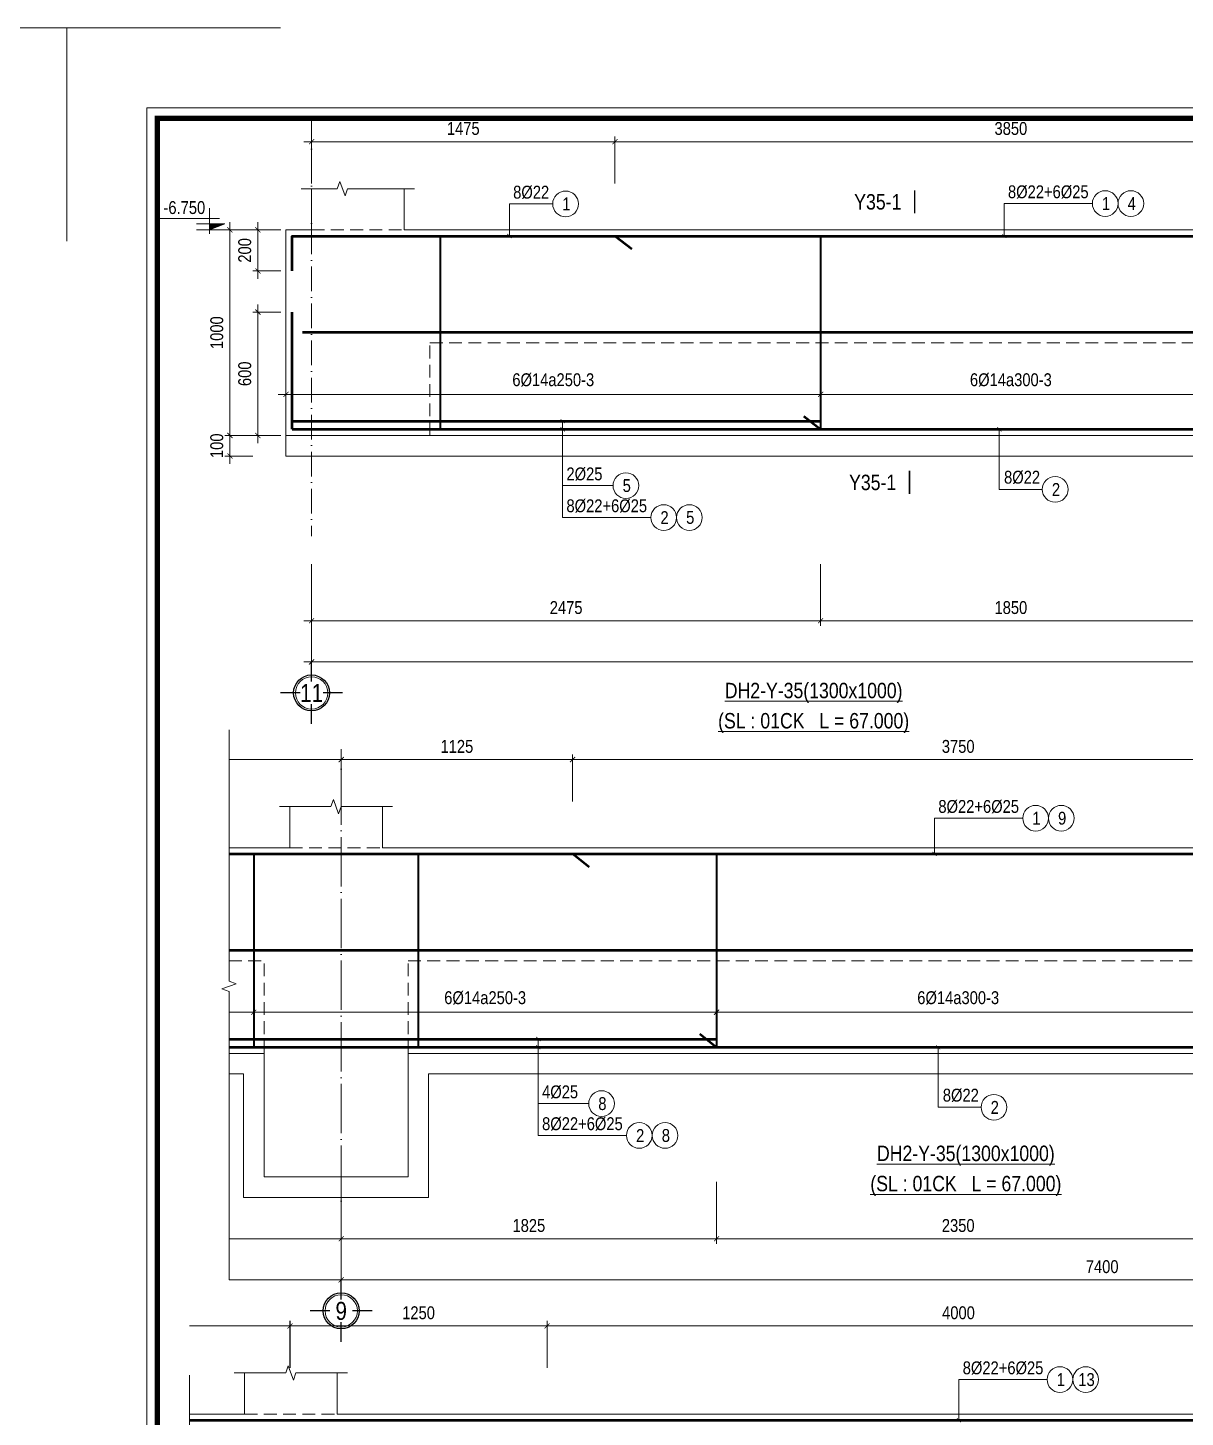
# Model space of a CAD drawing. Header units: millimetres. Extents: x 3014920 to 3563667, y -1638653 to -1356471.
# Drawn here: x 3498069 to 3503697, y -1612431 to -1605675 of the extents above; entities that cross this region are included whole.
import ezdxf
from ezdxf.enums import TextEntityAlignment as Align
from ezdxf.xclip import XClip

# ---------------------------------------------------------------- set-up
doc = ezdxf.new("R2010")
doc.units = ezdxf.units.MM
doc.header["$MEASUREMENT"] = 0
doc.header["$XCLIPFRAME"] = 0
doc.header["$PDMODE"] = 2
for name, pattern in [('6 TANG DIEN HINH 14-15$0$ACAD_ISO10W100', [18, 12, -3, 0, -3]), ('ACAD_ISO04W100', [30, 24, -3, 0, -3]), ('HIDDEN', [0.375, 0.25, -0.125])]:
    doc.linetypes.add(name, pattern=pattern)
doc.layers.get('0').update_dxf_attribs({"lineweight": 9})
doc.layers.get('Defpoints').update_dxf_attribs({"color": 10, "lineweight": 0})
for name, color, linetype, lineweight in [('2', 2, 'Continuous', 20), ('CDAI', 21, 'Continuous', 40), ('CTHEP', 50, 'Continuous', 50), ('DBAO', 90, 'Continuous', 13), ('DGIONG', 130, 'Continuous', 13), ('DMo', 9, 'HIDDEN', 9), ('HATCH', 154, 'Continuous', 9), ('KTH', 154, 'Continuous', 9), ('Net khuat', 8, 'HIDDEN', 13), ('TEXT', 7, 'Continuous', 15), ('TRUC', 251, 'ACAD_ISO04W100', 9)]:
    doc.layers.add(name, color=color, linetype=linetype, lineweight=lineweight)
doc.layers.add('8', color=8, linetype='Continuous')
doc.styles.add('HELVECONDENSE', font='VHELVCN_0.TTF')
doc.styles.add('Star-HelCon', font='VHELVCN_0.TTF')
doc.styles.add('TTP-HelCon', font='VHELVCN_0.TTF')
doc.styles.add('VNI-HELVE-CONDENSE', font='VHELVCN_0.TTF')
doc.dimstyles.new('kc-25', dxfattribs={"dimtxt": 62.5, "dimasz": 20, "dimexe": 20, "dimexo": 50, "dimgap": 25, "dimtad": 3, "dimdec": 0, "dimzin": 0, "dimdsep": 46, "dimtxsty": 'VNI-HELVE-CONDENSE', "dimblk": 'DIM', "dimcen": 2.5, "dimclrd": 256, "dimclre": 154, "dimclrt": 7, "dimaunit": 1, "dimadec": 0, "dimazin": 0, "dimtfac": 1, "dimtdec": 0, "dimtix": 1, "dimtmove": 0, "dimatfit": 3, "dimldrblk": 'DOT', "dimfxl": 1, "dimtolj": 1, "dimtzin": 0, "dimarcsym": 0})
doc.dimstyles.new('TTP-25', dxfattribs={"dimscale": 25, "dimtxt": 2.5, "dimasz": 1, "dimexe": 1, "dimexo": 1, "dimgap": 0.09, "dimtad": 0, "dimdec": 4, "dimrnd": 1, "dimzin": 9, "dimdsep": 46, "dimtxsty": 'TTP-HelCon', "dimblk": 'ARCHTICK', "dimcen": 0.09, "dimdle": 1.5, "dimclrd": 256, "dimclre": 256, "dimclrt": 7, "dimadec": 0, "dimazin": 0, "dimtfac": 1, "dimtdec": 4, "dimtmove": 0, "dimatfit": 3, "dimldrblk": 'ARCHTICK', "dimfxl": 1, "dimtvp": 1, "dimtolj": 1, "dimtzin": 0, "dimarcsym": 0})

# ---------------------------------------------------------------- blocks, each defined once
blk = doc.blocks.new('2Y-33')
at = {"layer": 'CTHEP'}
for p, q in [((73731.99983, -490), (6753.45448, -490)), ((73719.76007, -950), (6753.45448, -950)), ((73719.76007, -1410), (6753.45448, -1410)), ((6614.26151, -1870), (73770.00002, -1870))]:
    blk.add_line(p, q, dxfattribs=at)
blk.add_lwpolyline([(6609.38628, -529.99859), (6609.38628, -30), (73770.00002, -30), (73770.00002, -530.00001)], dxfattribs=at)
at = {"layer": 'DBAO', "linetype": 'Continuous'}
blk.add_line((6568.4461, -1900), (73799.99996, -1900), dxfattribs=at)
blk = doc.blocks.new('2Y-34')
at = {"layer": 'CTHEP'}
blk.add_line((30, -30), (26119.99251, -30), dxfattribs=at)
blk = doc.blocks.new('_ArchTick')
at = {"color": 0, "linetype": 'ByBlock', "const_width": 0.15}
blk.add_lwpolyline([(-0.5, -0.5), (0.5, 0.5)], dxfattribs=at)
blk = doc.blocks.new('*D1706')
at = {"layer": 'Defpoints', "color": 0, "transparency": 16777216}
for p in [(125, 428.7), (125, 200), (1600, 200)]:
    blk.add_point(p, dxfattribs=at)
at = {"layer": 'KTH', "lineweight": -2, "transparency": 16777216}
for p, q in [((1637.5, 428.7), (87.5, 428.7)), ((125, 225), (125, 453.7)), ((1600, 225), (1600, 453.7))]:
    blk.add_line(p, q, dxfattribs=at)
at = {"layer": 'KTH', "lineweight": -2, "transparency": 16777216, "xscale": 25, "yscale": 25, "zscale": 25, "rotation": 180}
blk.add_blockref('_ArchTick', (125, 428.7), dxfattribs=at)
at = {"layer": 'KTH', "lineweight": -2, "transparency": 16777216, "xscale": 25, "yscale": 25, "zscale": 25}
blk.add_blockref('_ArchTick', (1600, 428.7), dxfattribs=at)
at = {"layer": 'KTH', "color": 7, "transparency": 16777216, "insert": (862.5, 492.5), "char_height": 62.5, "attachment_point": 5, "style": 'TTP-HelCon'}
blk.add_mtext('\\A1;1475', dxfattribs=at)
blk = doc.blocks.new('*D1708')
at = {"layer": 'Defpoints', "color": 0, "transparency": 16777216}
for p in [(0, -602.9), (2600, -602.9), (2600, -800)]:
    blk.add_point(p, dxfattribs=at)
at = {"layer": 'KTH', "lineweight": -2, "transparency": 16777216}
for p, q in [((0, -627.9), (0, -825)), ((2600, -627.9), (2600, -825)), ((-37.5, -800), (2637.5, -800))]:
    blk.add_line(p, q, dxfattribs=at)
at = {"layer": 'KTH', "lineweight": -2, "transparency": 16777216, "xscale": 25, "yscale": 25, "zscale": 25, "rotation": 180}
blk.add_blockref('_ArchTick', (0, -800), dxfattribs=at)
at = {"layer": 'KTH', "lineweight": -2, "transparency": 16777216, "xscale": 25, "yscale": 25, "zscale": 25}
blk.add_blockref('_ArchTick', (2600, -800), dxfattribs=at)
at = {"layer": 'KTH', "color": 7, "transparency": 16777216, "insert": (1300, -730.1), "char_height": 62.5, "attachment_point": 5, "style": 'TTP-HelCon'}
blk.add_mtext('\\A1;6Þ14a250-3', dxfattribs=at)
blk = doc.blocks.new('DIM')
h = blk.add_hatch(color=1)
h.paths.add_polyline_path([(0.49, 0.29, 1), (0.29, 0.49), (-0.19, 0), (0.19, 0)])
h.paths.add_polyline_path([(0.19, 0), (-0.19, 0), (-0.49, -0.29, 1), (-0.29, -0.49)])
at = {"color": 9}
for p, q in [((-0.19, 0), (-1.5, 0)), ((0.19, 0), (1.5, 0))]:
    blk.add_line(p, q, dxfattribs=at)
at = {"color": 1}
for p, q in [((-0.49, -0.29), (0.29, 0.49)), ((-0.29, -0.49), (0.49, 0.29)), ((-0.19, 0), (0.19, 0))]:
    blk.add_line(p, q, dxfattribs=at)
blk.add_arc((-0.39, -0.39), 0.138, 135, 315, dxfattribs=at)
blk = doc.blocks.new('CODE')
at = {"layer": 'DBAO'}
for p, q in [((-62.5, -20), (-62.5, 105)), ((-62.5, 0), (-137.5, 30)), ((-137.5, 30), (0, 30)), ((-137.5, 0), (0, 0)), ((-112.5, 55), (223.6, 55))]:
    blk.add_line(p, q, dxfattribs=at)
at = {"layer": 'HATCH', "color": 1}
blk.add_solid([(-62.5, 0), (-137.5, 30), (-62.5, 30)], dxfattribs=at)
blk = doc.blocks.new('*D1710')
at = {"layer": 'Defpoints', "color": 0, "transparency": 16777216}
for p in [(125, -1600), (2600, -1600), (125, -1901)]:
    blk.add_point(p, dxfattribs=at)
at = {"layer": 'KTH', "lineweight": -2, "transparency": 16777216}
for p, q in [((125, -1625), (125, -1926)), ((2600, -1625), (2600, -1926)), ((2637.5, -1901), (87.5, -1901))]:
    blk.add_line(p, q, dxfattribs=at)
at = {"layer": 'KTH', "lineweight": -2, "transparency": 16777216, "xscale": 25, "yscale": 25, "zscale": 25, "rotation": 180}
blk.add_blockref('_ArchTick', (125, -1901), dxfattribs=at)
at = {"layer": 'KTH', "lineweight": -2, "transparency": 16777216, "xscale": 25, "yscale": 25, "zscale": 25}
blk.add_blockref('_ArchTick', (2600, -1901), dxfattribs=at)
at = {"layer": 'KTH', "color": 7, "transparency": 16777216, "insert": (1362.5, -1837.2), "char_height": 62.5, "attachment_point": 5, "style": 'TTP-HelCon'}
blk.add_mtext('\\A1;2475', dxfattribs=at)
blk = doc.blocks.new('*D1713')
at = {"layer": 'Defpoints', "color": 0, "transparency": 16777216}
for p in [(5450, 428.7), (1600, 200), (5450, 200)]:
    blk.add_point(p, dxfattribs=at)
at = {"layer": 'KTH', "lineweight": -2, "transparency": 16777216}
for p, q in [((1562.5, 428.7), (5487.5, 428.7)), ((1600, 225), (1600, 453.7)), ((5450, 225), (5450, 453.7))]:
    blk.add_line(p, q, dxfattribs=at)
at = {"layer": 'KTH', "lineweight": -2, "transparency": 16777216, "xscale": 25, "yscale": 25, "zscale": 25, "rotation": 180}
blk.add_blockref('_ArchTick', (1600, 428.7), dxfattribs=at)
at = {"layer": 'KTH', "lineweight": -2, "transparency": 16777216, "xscale": 25, "yscale": 25, "zscale": 25}
blk.add_blockref('_ArchTick', (5450, 428.7), dxfattribs=at)
at = {"layer": 'KTH', "color": 7, "transparency": 16777216, "insert": (3525, 492.5), "char_height": 62.5, "attachment_point": 5, "style": 'TTP-HelCon'}
blk.add_mtext('\\A1;3850', dxfattribs=at)
blk = doc.blocks.new('*D1715')
at = {"layer": 'Defpoints', "color": 0, "transparency": 16777216}
for p in [(2600, -1600), (4450, -1600), (4450, -1901)]:
    blk.add_point(p, dxfattribs=at)
at = {"layer": 'KTH', "lineweight": -2, "transparency": 16777216}
for p, q in [((2600, -1625), (2600, -1926)), ((4450, -1625), (4450, -1926)), ((2562.5, -1901), (4487.5, -1901))]:
    blk.add_line(p, q, dxfattribs=at)
at = {"layer": 'KTH', "lineweight": -2, "transparency": 16777216, "xscale": 25, "yscale": 25, "zscale": 25, "rotation": 180}
blk.add_blockref('_ArchTick', (2600, -1901), dxfattribs=at)
at = {"layer": 'KTH', "lineweight": -2, "transparency": 16777216, "xscale": 25, "yscale": 25, "zscale": 25}
blk.add_blockref('_ArchTick', (4450, -1901), dxfattribs=at)
at = {"layer": 'KTH', "color": 7, "transparency": 16777216, "insert": (3525, -1837.2), "char_height": 62.5, "attachment_point": 5, "style": 'TTP-HelCon'}
blk.add_mtext('\\A1;1850', dxfattribs=at)
blk = doc.blocks.new('*D1717')
at = {"layer": 'Defpoints', "color": 0, "transparency": 16777216}
for p in [(125, -1600), (10625, -1901), (10625, -2101)]:
    blk.add_point(p, dxfattribs=at)
at = {"layer": 'KTH', "lineweight": -2, "transparency": 16777216}
for p, q in [((125, -1625), (125, -2126)), ((10625, -1926), (10625, -2126)), ((87.5, -2101), (10662.5, -2101))]:
    blk.add_line(p, q, dxfattribs=at)
at = {"layer": 'KTH', "lineweight": -2, "transparency": 16777216, "xscale": 25, "yscale": 25, "zscale": 25, "rotation": 180}
blk.add_blockref('_ArchTick', (125, -2101), dxfattribs=at)
at = {"layer": 'KTH', "lineweight": -2, "transparency": 16777216, "xscale": 25, "yscale": 25, "zscale": 25}
blk.add_blockref('_ArchTick', (10625, -2101), dxfattribs=at)
at = {"layer": 'KTH', "color": 7, "transparency": 16777216, "insert": (5375, -2037.2), "char_height": 62.5, "attachment_point": 5, "style": 'TTP-HelCon'}
blk.add_mtext('\\A1;10500', dxfattribs=at)
blk = doc.blocks.new('*D1719')
at = {"layer": 'Defpoints', "color": 0, "transparency": 16777216}
for p in [(2600, -602.9), (4450, -602.9), (2600, -800)]:
    blk.add_point(p, dxfattribs=at)
at = {"layer": 'KTH', "lineweight": -2, "transparency": 16777216}
for p, q in [((2600, -627.9), (2600, -825)), ((4450, -627.9), (4450, -825)), ((4487.5, -800), (2562.5, -800))]:
    blk.add_line(p, q, dxfattribs=at)
at = {"layer": 'KTH', "lineweight": -2, "transparency": 16777216, "xscale": 25, "yscale": 25, "zscale": 25, "rotation": 180}
blk.add_blockref('_ArchTick', (2600, -800), dxfattribs=at)
at = {"layer": 'KTH', "lineweight": -2, "transparency": 16777216, "xscale": 25, "yscale": 25, "zscale": 25}
blk.add_blockref('_ArchTick', (4450, -800), dxfattribs=at)
at = {"layer": 'KTH', "color": 7, "transparency": 16777216, "insert": (3525, -730.1), "char_height": 62.5, "attachment_point": 5, "style": 'TTP-HelCon'}
blk.add_mtext('\\A1;6Þ14a300-3', dxfattribs=at)
blk = doc.blocks.new('*D1721')
at = {"layer": 'Defpoints', "color": 0, "transparency": 16777216}
for p in [(33300, 428.7), (33300, 200), (37300, 200)]:
    blk.add_point(p, dxfattribs=at)
at = {"layer": 'KTH', "lineweight": -2, "transparency": 16777216}
for p, q in [((37337.5, 428.7), (33262.5, 428.7)), ((33300, 225), (33300, 453.7)), ((37300, 225), (37300, 453.7))]:
    blk.add_line(p, q, dxfattribs=at)
at = {"layer": 'KTH', "lineweight": -2, "transparency": 16777216, "xscale": 25, "yscale": 25, "zscale": 25, "rotation": 180}
blk.add_blockref('_ArchTick', (33300, 428.7), dxfattribs=at)
at = {"layer": 'KTH', "lineweight": -2, "transparency": 16777216, "xscale": 25, "yscale": 25, "zscale": 25}
blk.add_blockref('_ArchTick', (37300, 428.7), dxfattribs=at)
at = {"layer": 'KTH', "color": 7, "transparency": 16777216, "insert": (35300, 492.5), "char_height": 62.5, "attachment_point": 5, "style": 'TTP-HelCon'}
blk.add_mtext('\\A1;4000', dxfattribs=at)
blk = doc.blocks.new('*D1732')
at = {"layer": 'Defpoints', "color": 0, "transparency": 16777216}
for p in [(14275, -602.9), (16100, -602.9), (14275, -800)]:
    blk.add_point(p, dxfattribs=at)
at = {"layer": 'KTH', "lineweight": -2, "transparency": 16777216}
for p, q in [((14275, -627.9), (14275, -825)), ((16100, -627.9), (16100, -825)), ((16137.5, -800), (14237.5, -800))]:
    blk.add_line(p, q, dxfattribs=at)
at = {"layer": 'KTH', "lineweight": -2, "transparency": 16777216, "xscale": 25, "yscale": 25, "zscale": 25, "rotation": 180}
blk.add_blockref('_ArchTick', (14275, -800), dxfattribs=at)
at = {"layer": 'KTH', "lineweight": -2, "transparency": 16777216, "xscale": 25, "yscale": 25, "zscale": 25}
blk.add_blockref('_ArchTick', (16100, -800), dxfattribs=at)
at = {"layer": 'KTH', "color": 7, "transparency": 16777216, "insert": (15187.5, -730.1), "char_height": 62.5, "attachment_point": 5, "style": 'TTP-HelCon'}
blk.add_mtext('\\A1;6Þ14a250-3', dxfattribs=at)
blk = doc.blocks.new('*D1734')
at = {"layer": 'Defpoints', "color": 0, "transparency": 16777216}
for p in [(14275, -1600), (16525, -1600), (14275, -1901)]:
    blk.add_point(p, dxfattribs=at)
at = {"layer": 'KTH', "lineweight": -2, "transparency": 16777216}
for p, q in [((14275, -1625), (14275, -1926)), ((16525, -1625), (16525, -1926)), ((16562.5, -1901), (14237.5, -1901))]:
    blk.add_line(p, q, dxfattribs=at)
at = {"layer": 'KTH', "lineweight": -2, "transparency": 16777216, "xscale": 25, "yscale": 25, "zscale": 25, "rotation": 180}
blk.add_blockref('_ArchTick', (14275, -1901), dxfattribs=at)
at = {"layer": 'KTH', "lineweight": -2, "transparency": 16777216, "xscale": 25, "yscale": 25, "zscale": 25}
blk.add_blockref('_ArchTick', (16525, -1901), dxfattribs=at)
at = {"layer": 'KTH', "color": 7, "transparency": 16777216, "insert": (15400, -1837.2), "char_height": 62.5, "attachment_point": 5, "style": 'TTP-HelCon'}
blk.add_mtext('\\A1;2250', dxfattribs=at)
blk = doc.blocks.new('MC')
at = {"layer": 'CTHEP', "const_width": 10, "elevation": 0}
blk.add_lwpolyline([(36.4, 150), (36.4, 0)], dxfattribs=at)
at = {"layer": 'TEXT', "style": 'TTP-HelCon'}
blk.add_attdef('A', text='', height=100, dxfattribs=at).set_placement((-50, 25.5), align=Align.RIGHT)
blk = doc.blocks.new('*D1765')
at = {"layer": 'Defpoints', "color": 0, "transparency": 16777216}
for p in [(-136, -1000), (-272, -1100), (-136, -1100)]:
    blk.add_point(p, dxfattribs=at)
at = {"layer": 'KTH', "lineweight": -2, "transparency": 16777216}
for p, q in [((-161, -1000), (-297, -1000)), ((-272, -962.5), (-272, -1137.5)), ((-161, -1100), (-297, -1100))]:
    blk.add_line(p, q, dxfattribs=at)
at = {"layer": 'KTH', "lineweight": -2, "transparency": 16777216, "xscale": 25, "yscale": 25, "zscale": 25}
for p, rotation in [((-272, -1000), 90), ((-272, -1100), 270)]:
    blk.add_blockref('_ArchTick', p, dxfattribs=dict(at, rotation=rotation))
at = {"layer": 'KTH', "color": 7, "transparency": 16777216, "insert": (-335.8, -1050), "char_height": 62.5, "attachment_point": 5, "rotation": 90, "style": 'TTP-HelCon'}
blk.add_mtext('\\A1;100', dxfattribs=at)
blk = doc.blocks.new('*D1766')
at = {"layer": 'Defpoints', "color": 0, "transparency": 16777216}
for p in [(-136, 0), (-272, -1000), (-136, -1000)]:
    blk.add_point(p, dxfattribs=at)
at = {"layer": 'KTH', "lineweight": -2, "transparency": 16777216}
for p, q in [((-161, 0), (-297, 0)), ((-272, 37.5), (-272, -1037.5)), ((-161, -1000), (-297, -1000))]:
    blk.add_line(p, q, dxfattribs=at)
at = {"layer": 'KTH', "lineweight": -2, "transparency": 16777216, "xscale": 25, "yscale": 25, "zscale": 25}
for p, rotation in [((-272, 0), 90), ((-272, -1000), 270)]:
    blk.add_blockref('_ArchTick', p, dxfattribs=dict(at, rotation=rotation))
at = {"layer": 'KTH', "color": 7, "transparency": 16777216, "insert": (-335.8, -500), "char_height": 62.5, "attachment_point": 5, "rotation": 90, "style": 'TTP-HelCon'}
blk.add_mtext('\\A1;1000', dxfattribs=at)
blk = doc.blocks.new('*D1771')
at = {"layer": 'Defpoints', "color": 0, "transparency": 16777216}
for p in [(33300, 428.7), (32049.7, 200), (33300, 200)]:
    blk.add_point(p, dxfattribs=at)
at = {"layer": 'KTH', "lineweight": -2, "transparency": 16777216}
for p, q in [((32012.2, 428.7), (33337.5, 428.7)), ((32049.7, 225), (32049.7, 453.7)), ((33300, 225), (33300, 453.7))]:
    blk.add_line(p, q, dxfattribs=at)
at = {"layer": 'KTH', "lineweight": -2, "transparency": 16777216, "xscale": 25, "yscale": 25, "zscale": 25, "rotation": 180}
blk.add_blockref('_ArchTick', (32049.7, 428.7), dxfattribs=at)
at = {"layer": 'KTH', "lineweight": -2, "transparency": 16777216, "xscale": 25, "yscale": 25, "zscale": 25}
blk.add_blockref('_ArchTick', (33300, 428.7), dxfattribs=at)
at = {"layer": 'KTH', "color": 7, "transparency": 16777216, "insert": (32674.8, 492.5), "char_height": 62.5, "attachment_point": 5, "style": 'TTP-HelCon'}
blk.add_mtext('\\A1;1250', dxfattribs=at)
blk = doc.blocks.new('dau truc')
blk.add_circle((0, 0), 180)
at = {"layer": '8'}
for p, q in [((0, 127), (0, 345)), ((-127, 0), (-345, 0)), ((0, -345), (0, -127)), ((345, 0), (127, 0))]:
    blk.add_line(p, q, dxfattribs=at)
blk.add_circle((0, 0), 200, dxfattribs=at)
at = {"layer": 'TEXT', "style": 'HELVECONDENSE'}
blk.add_attdef('A', text='', height=233, dxfattribs=at).set_placement((0, 0), align=Align.MIDDLE)
blk = doc.blocks.new('*D1772')
at = {"layer": 'Defpoints', "color": 0, "transparency": 16777216}
for p in [(16525, -1600), (10625, -1901), (10625, -2101)]:
    blk.add_point(p, dxfattribs=at)
at = {"layer": 'KTH', "lineweight": -2, "transparency": 16777216}
for p, q in [((16525, -1625), (16525, -2126)), ((10625, -1926), (10625, -2126)), ((16562.5, -2101), (10587.5, -2101))]:
    blk.add_line(p, q, dxfattribs=at)
at = {"layer": 'KTH', "lineweight": -2, "transparency": 16777216, "xscale": 25, "yscale": 25, "zscale": 25, "rotation": 180}
blk.add_blockref('_ArchTick', (10625, -2101), dxfattribs=at)
at = {"layer": 'KTH', "lineweight": -2, "transparency": 16777216, "xscale": 25, "yscale": 25, "zscale": 25}
blk.add_blockref('_ArchTick', (16525, -2101), dxfattribs=at)
at = {"layer": 'KTH', "color": 7, "transparency": 16777216, "insert": (13575, -2037.2), "char_height": 62.5, "attachment_point": 5, "style": 'TTP-HelCon'}
blk.add_mtext('\\A1;5900', dxfattribs=at)
blk = doc.blocks.new('*D1773')
at = {"layer": 'Defpoints', "color": 0, "transparency": 16777216}
for p in [(16525, -1600), (23925, -1600), (23925, -2101)]:
    blk.add_point(p, dxfattribs=at)
at = {"layer": 'KTH', "lineweight": -2, "transparency": 16777216}
for p, q in [((16525, -1625), (16525, -2126)), ((23925, -1625), (23925, -2126)), ((16487.5, -2101), (23962.5, -2101))]:
    blk.add_line(p, q, dxfattribs=at)
at = {"layer": 'KTH', "lineweight": -2, "transparency": 16777216, "xscale": 25, "yscale": 25, "zscale": 25, "rotation": 180}
blk.add_blockref('_ArchTick', (16525, -2101), dxfattribs=at)
at = {"layer": 'KTH', "lineweight": -2, "transparency": 16777216, "xscale": 25, "yscale": 25, "zscale": 25}
blk.add_blockref('_ArchTick', (23925, -2101), dxfattribs=at)
at = {"layer": 'KTH', "color": 7, "transparency": 16777216, "insert": (20225, -2037.2), "char_height": 62.5, "attachment_point": 5, "style": 'TTP-HelCon'}
blk.add_mtext('\\A1;7400', dxfattribs=at)
blk = doc.blocks.new('*D1779')
at = {"layer": 'Defpoints', "color": 0, "transparency": 16777216}
for p in [(15250, 428.7), (15250, 200), (16525, 200)]:
    blk.add_point(p, dxfattribs=at)
at = {"layer": 'KTH', "lineweight": -2, "transparency": 16777216}
for p, q in [((16562.5, 428.7), (15212.5, 428.7)), ((15250, 225), (15250, 453.7)), ((16525, 225), (16525, 453.7))]:
    blk.add_line(p, q, dxfattribs=at)
at = {"layer": 'KTH', "lineweight": -2, "transparency": 16777216, "xscale": 25, "yscale": 25, "zscale": 25, "rotation": 180}
blk.add_blockref('_ArchTick', (15250, 428.7), dxfattribs=at)
at = {"layer": 'KTH', "lineweight": -2, "transparency": 16777216, "xscale": 25, "yscale": 25, "zscale": 25}
blk.add_blockref('_ArchTick', (16525, 428.7), dxfattribs=at)
at = {"layer": 'KTH', "color": 7, "transparency": 16777216, "insert": (15887.5, 492.5), "char_height": 62.5, "attachment_point": 5, "style": 'TTP-HelCon'}
blk.add_mtext('\\A1;1275', dxfattribs=at)
blk = doc.blocks.new('*D1781')
at = {"layer": 'Defpoints', "color": 0, "transparency": 16777216}
for p in [(16525, 428.7), (16525, 200), (17650, 200)]:
    blk.add_point(p, dxfattribs=at)
at = {"layer": 'KTH', "lineweight": -2, "transparency": 16777216}
for p, q in [((17687.5, 428.7), (16487.5, 428.7)), ((16525, 225), (16525, 453.7)), ((17650, 225), (17650, 453.7))]:
    blk.add_line(p, q, dxfattribs=at)
at = {"layer": 'KTH', "lineweight": -2, "transparency": 16777216, "xscale": 25, "yscale": 25, "zscale": 25, "rotation": 180}
blk.add_blockref('_ArchTick', (16525, 428.7), dxfattribs=at)
at = {"layer": 'KTH', "lineweight": -2, "transparency": 16777216, "xscale": 25, "yscale": 25, "zscale": 25}
blk.add_blockref('_ArchTick', (17650, 428.7), dxfattribs=at)
at = {"layer": 'KTH', "color": 7, "transparency": 16777216, "insert": (17087.5, 492.5), "char_height": 62.5, "attachment_point": 5, "style": 'TTP-HelCon'}
blk.add_mtext('\\A1;1125', dxfattribs=at)
blk = doc.blocks.new('*D1782')
at = {"layer": 'Defpoints', "color": 0, "transparency": 16777216}
for p in [(18350, -602.9), (16100, -627.9), (18350, -800)]:
    blk.add_point(p, dxfattribs=at)
at = {"layer": 'KTH', "lineweight": -2, "transparency": 16777216}
for p, q in [((16100, -652.9), (16100, -825)), ((18350, -627.9), (18350, -825)), ((16062.5, -800), (18387.5, -800))]:
    blk.add_line(p, q, dxfattribs=at)
at = {"layer": 'KTH', "lineweight": -2, "transparency": 16777216, "xscale": 25, "yscale": 25, "zscale": 25, "rotation": 180}
blk.add_blockref('_ArchTick', (16100, -800), dxfattribs=at)
at = {"layer": 'KTH', "lineweight": -2, "transparency": 16777216, "xscale": 25, "yscale": 25, "zscale": 25}
blk.add_blockref('_ArchTick', (18350, -800), dxfattribs=at)
at = {"layer": 'KTH', "color": 7, "transparency": 16777216, "insert": (17225, -730.1), "char_height": 62.5, "attachment_point": 5, "style": 'TTP-HelCon'}
blk.add_mtext('\\A1;6Þ14a250-3', dxfattribs=at)
blk = doc.blocks.new('*D1784')
at = {"layer": 'Defpoints', "color": 0, "transparency": 16777216}
for p in [(17650, 428.7), (17650, 200), (21400.1, 200)]:
    blk.add_point(p, dxfattribs=at)
at = {"layer": 'KTH', "lineweight": -2, "transparency": 16777216}
for p, q in [((21437.6, 428.7), (17612.5, 428.7)), ((17650, 225), (17650, 453.7)), ((21400.1, 225), (21400.1, 453.7))]:
    blk.add_line(p, q, dxfattribs=at)
at = {"layer": 'KTH', "lineweight": -2, "transparency": 16777216, "xscale": 25, "yscale": 25, "zscale": 25, "rotation": 180}
blk.add_blockref('_ArchTick', (17650, 428.7), dxfattribs=at)
at = {"layer": 'KTH', "lineweight": -2, "transparency": 16777216, "xscale": 25, "yscale": 25, "zscale": 25}
blk.add_blockref('_ArchTick', (21400.1, 428.7), dxfattribs=at)
at = {"layer": 'KTH', "color": 7, "transparency": 16777216, "insert": (19525, 492.5), "char_height": 62.5, "attachment_point": 5, "style": 'TTP-HelCon'}
blk.add_mtext('\\A1;3750', dxfattribs=at)
blk = doc.blocks.new('*D1786')
at = {"layer": 'Defpoints', "color": 0, "transparency": 16777216}
for p in [(18350, -602.9), (20700.1, -602.9), (18350, -800)]:
    blk.add_point(p, dxfattribs=at)
at = {"layer": 'KTH', "lineweight": -2, "transparency": 16777216}
for p, q in [((18350, -627.9), (18350, -825)), ((20700.1, -627.9), (20700.1, -825)), ((20737.6, -800), (18312.5, -800))]:
    blk.add_line(p, q, dxfattribs=at)
at = {"layer": 'KTH', "lineweight": -2, "transparency": 16777216, "xscale": 25, "yscale": 25, "zscale": 25, "rotation": 180}
blk.add_blockref('_ArchTick', (18350, -800), dxfattribs=at)
at = {"layer": 'KTH', "lineweight": -2, "transparency": 16777216, "xscale": 25, "yscale": 25, "zscale": 25}
blk.add_blockref('_ArchTick', (20700.1, -800), dxfattribs=at)
at = {"layer": 'KTH', "color": 7, "transparency": 16777216, "insert": (19525, -730.1), "char_height": 62.5, "attachment_point": 5, "style": 'TTP-HelCon'}
blk.add_mtext('\\A1;6Þ14a300-3', dxfattribs=at)
blk = doc.blocks.new('*D1789')
at = {"layer": 'Defpoints', "color": 0, "transparency": 16777216}
for p in [(32050.1, 428.7), (30900.1, 200), (32050.1, 200)]:
    blk.add_point(p, dxfattribs=at)
at = {"layer": 'KTH', "lineweight": -2, "transparency": 16777216}
for p, q in [((30862.6, 428.7), (32087.6, 428.7)), ((30900.1, 225), (30900.1, 453.7)), ((32050.1, 225), (32050.1, 453.7))]:
    blk.add_line(p, q, dxfattribs=at)
at = {"layer": 'KTH', "lineweight": -2, "transparency": 16777216, "xscale": 25, "yscale": 25, "zscale": 25, "rotation": 180}
blk.add_blockref('_ArchTick', (30900.1, 428.7), dxfattribs=at)
at = {"layer": 'KTH', "lineweight": -2, "transparency": 16777216, "xscale": 25, "yscale": 25, "zscale": 25}
blk.add_blockref('_ArchTick', (32050.1, 428.7), dxfattribs=at)
at = {"layer": 'KTH', "color": 7, "transparency": 16777216, "insert": (31475.1, 492.5), "char_height": 62.5, "attachment_point": 5, "style": 'TTP-HelCon'}
blk.add_mtext('\\A1;1150', dxfattribs=at)
blk = doc.blocks.new('*D1793')
at = {"layer": 'Defpoints', "color": 0, "transparency": 16777216}
for p in [(16525, -1600), (18350, -1600), (18350, -1901)]:
    blk.add_point(p, dxfattribs=at)
at = {"layer": 'KTH', "lineweight": -2, "transparency": 16777216}
for p, q in [((16525, -1625), (16525, -1926)), ((18350, -1625), (18350, -1926)), ((16487.5, -1901), (18387.5, -1901))]:
    blk.add_line(p, q, dxfattribs=at)
at = {"layer": 'KTH', "lineweight": -2, "transparency": 16777216, "xscale": 25, "yscale": 25, "zscale": 25, "rotation": 180}
blk.add_blockref('_ArchTick', (16525, -1901), dxfattribs=at)
at = {"layer": 'KTH', "lineweight": -2, "transparency": 16777216, "xscale": 25, "yscale": 25, "zscale": 25}
blk.add_blockref('_ArchTick', (18350, -1901), dxfattribs=at)
at = {"layer": 'KTH', "color": 7, "transparency": 16777216, "insert": (17437.5, -1837.2), "char_height": 62.5, "attachment_point": 5, "style": 'TTP-HelCon'}
blk.add_mtext('\\A1;1825', dxfattribs=at)
blk = doc.blocks.new('*D1794')
at = {"layer": 'Defpoints', "color": 0, "transparency": 16777216}
for p in [(18350, -1600), (20700.1, -1600), (18350, -1901)]:
    blk.add_point(p, dxfattribs=at)
at = {"layer": 'KTH', "lineweight": -2, "transparency": 16777216}
for p, q in [((18350, -1625), (18350, -1926)), ((20700.1, -1625), (20700.1, -1926)), ((20737.6, -1901), (18312.5, -1901))]:
    blk.add_line(p, q, dxfattribs=at)
at = {"layer": 'KTH', "lineweight": -2, "transparency": 16777216, "xscale": 25, "yscale": 25, "zscale": 25, "rotation": 180}
blk.add_blockref('_ArchTick', (18350, -1901), dxfattribs=at)
at = {"layer": 'KTH', "lineweight": -2, "transparency": 16777216, "xscale": 25, "yscale": 25, "zscale": 25}
blk.add_blockref('_ArchTick', (20700.1, -1901), dxfattribs=at)
at = {"layer": 'KTH', "color": 7, "transparency": 16777216, "insert": (19525, -1837.2), "char_height": 62.5, "attachment_point": 5, "style": 'TTP-HelCon'}
blk.add_mtext('\\A1;2350', dxfattribs=at)
blk = doc.blocks.new('*D1806')
at = {"layer": 'Defpoints', "color": 0, "transparency": 16777216}
for p in [(0, -400), (-136, -1000), (0, -1000)]:
    blk.add_point(p, dxfattribs=at)
at = {"layer": 'KTH', "lineweight": -2, "transparency": 16777216}
for p, q in [((-25, -400), (-161, -400)), ((-136, -362.5), (-136, -1037.5)), ((-25, -1000), (-161, -1000))]:
    blk.add_line(p, q, dxfattribs=at)
at = {"layer": 'KTH', "lineweight": -2, "transparency": 16777216, "xscale": 25, "yscale": 25, "zscale": 25}
for p, rotation in [((-136, -400), 90), ((-136, -1000), 270)]:
    blk.add_blockref('_ArchTick', p, dxfattribs=dict(at, rotation=rotation))
at = {"layer": 'KTH', "color": 7, "transparency": 16777216, "insert": (-199.8, -700), "char_height": 62.5, "attachment_point": 5, "rotation": 90, "style": 'TTP-HelCon'}
blk.add_mtext('\\A1;600', dxfattribs=at)
blk = doc.blocks.new('*D1807')
at = {"layer": 'Defpoints', "color": 0, "transparency": 16777216}
for p in [(-136, 0), (0, 0), (0, -200)]:
    blk.add_point(p, dxfattribs=at)
at = {"layer": 'KTH', "lineweight": -2, "transparency": 16777216}
for p, q in [((-25, 0), (-161, 0)), ((-136, -237.5), (-136, 37.5)), ((-25, -200), (-161, -200))]:
    blk.add_line(p, q, dxfattribs=at)
at = {"layer": 'KTH', "lineweight": -2, "transparency": 16777216, "xscale": 25, "yscale": 25, "zscale": 25}
for p, rotation in [((-136, 0), 90), ((-136, -200), 270)]:
    blk.add_blockref('_ArchTick', p, dxfattribs=dict(at, rotation=rotation))
at = {"layer": 'KTH', "color": 7, "transparency": 16777216, "insert": (-199.8, -100), "char_height": 62.5, "attachment_point": 5, "rotation": 90, "style": 'TTP-HelCon'}
blk.add_mtext('\\A1;200', dxfattribs=at)
blk = doc.blocks.new('CHG_XX_Khung ten')
blk.add_lwpolyline([(15, 579), (826, 579), (826, 15), (15, 15)], close=True)
at = {"color": 4, "linetype": 'Continuous', "const_width": 1}
blk.add_lwpolyline([(17, 577), (824, 577), (824, 17), (17, 17)], close=True, dxfattribs=at)
at = {"layer": 'Defpoints', "color": 1, "ltscale": 2}
for points in [[(40.06, 594), (0, 594), (0, 554)], [(800.94, 594), (841, 594), (841, 554)]]:
    blk.add_lwpolyline(points, dxfattribs=at)
blk = doc.blocks.new('2Y-35')
at = {"layer": 'CDAI'}
for points in [[(749.99977, -30), (749.99977, -970)], [(2600, -30), (2600, -970)], [(16100, -30), (16100, -970)], [(16899.99992, -30), (16899.99992, -970)], [(18350, -30), (18350, -970)]]:
    blk.add_lwpolyline(points, dxfattribs=at)
at = {"layer": 'CTHEP'}
for p, q in [((1681.42567, -94.5255), (1599.99977, -30)), ((17731.42589, -94.5255), (17650, -30)), ((30, -970), (30, -400)), ((44854.10409, -500), (80, -500)), ((2518.57411, -905.4745), (2600, -970)), ((18268.5741, -905.4745), (18350, -970))]:
    blk.add_line(p, q, dxfattribs=at)
for points in [[(30, -200), (30, -30), (44903.8448, -30), (44903.8448, -580.72632)], [(30, -930), (2600, -930)], [(14275, -930), (18350, -930)], [(30, -970), (45139.21977, -970)]]:
    blk.add_lwpolyline(points, dxfattribs=at)
at = {"layer": 'DBAO', "linetype": 'Continuous'}
for p, q in [((125, 200), (125, 0)), ((575, 200), (575, 0)), ((16274.99992, 200), (16274.99992, 0)), ((16724.99992, 0), (16724.99992, 200)), ((31828.68038, 200), (31828.68038, 0)), ((32278.68038, 0), (32278.68038, 200)), ((0, 0), (0, -1000)), ((125, 0), (0, 0)), ((575, 0), (6475, 0)), ((10225, 0), (16274.99992, 0)), ((16724.99992, 0), (22324.99992, 0)), ((26224.9925, 0), (31828.68038, 0)), ((32278.68038, 0), (38324.99999, 0)), ((0, -1000), (16150, -1000)), ((0, -1000), (0, -1100))]:
    blk.add_line(p, q, dxfattribs=at)
at = {"layer": 'DBAO'}
for points in [[(16150, -1000), (16150, -1600), (16850, -1600), (16850, -1000)], [(16050, -1100), (16050, -1700), (16950, -1700), (16950, -1100)]]:
    blk.add_lwpolyline(points, dxfattribs=at)
at = {"layer": 'DBAO', "linetype": 'Continuous', "flags": 128}
for points in [[(16850, -1000), (22200, -1000)], [(0, -1100), (16050, -1100)], [(16950, -1100), (22100, -1100)]]:
    blk.add_lwpolyline(points, dxfattribs=at)
at = {"layer": 'DGIONG', "linetype": 'Continuous', "flags": 128}
for points in [[(625, 200), (300, 200), (287.5, 165.65653), (262.5, 234.34347), (250, 200), (75, 200)], [(16774.99992, 200), (16524.99992, 200), (16512.49992, 165.65653), (16487.49992, 234.34347), (16474.99992, 200), (16224.98492, 200)], [(32328.68038, 200), (32078.68038, 200), (32066.18038, 165.65653), (32041.18038, 234.34347), (32028.68038, 200), (31778.66538, 200)]]:
    blk.add_lwpolyline(points, dxfattribs=at)
at = {"layer": 'DGIONG'}
for centre in [(19901.32558, 143.87033), (20026.32558, 143.87033), (35793.44194, 168.01783), (35918.44194, 168.01783), (1359.95912, 126.06616), (3983.62001, 127.8882), (4108.62001, 127.8882), (1653.18206, -1243.93133), (3740.35574, -1262.04426), (17790.79404, -1243.93133), (19698.69368, -1262.04426), (1836.87506, -1398.91228), (1961.87506, -1398.91228), (17974.48704, -1398.91228), (18099.48704, -1398.91228)]:
    blk.add_circle(centre, 62.5, dxfattribs=at)
at = {"layer": 'Net khuat', "ltscale": 250}
for p, q in [((125, 0), (574.9925, 0)), ((574.9925, 0), (575, 0)), ((16274.99992, 0), (16724.99992, 0)), ((31828.68038, 0), (32278.68038, 0)), ((699.9925, -1000), (699.99587, -550)), ((699.99587, -550), (6350, -550)), ((10350, -550), (16150, -550)), ((16150, -1000), (16150, -550)), ((16850, -550), (22200, -550)), ((16850, -1000), (16850, -550))]:
    blk.add_line(p, q, dxfattribs=at)
at = {"layer": 'TRUC', "ltscale": 10}
blk.add_line((16525, -1988.59535), (16525, 479.222), dxfattribs=at)
at = {"layer": 'TRUC', "linetype": '6 TANG DIEN HINH 14-15$0$ACAD_ISO10W100', "ltscale": 10}
blk.add_lwpolyline([(125, 560.5), (125, -1489)], dxfattribs=at)
at = {"xscale": 0.75, "yscale": 0.75, "zscale": 0.75}
blk.add_blockref('MC', (3030.05623, 79.50624), dxfattribs=at).add_auto_attribs({'A': 'Y35-1'})
ref = blk.add_blockref('MC', (3005.05623, -1171.55805), dxfattribs=dict(xscale=-0.75, yscale=0.75, zscale=0.75, rotation=180))
ref.add_attrib('A', 'Y35-1', dxfattribs={"layer": 'TEXT', "height": 75, "style": 'TTP-HelCon'}).set_placement((2967.55623, -1265.68848), align=Align.RIGHT)
at = {"layer": '2', "ltscale": 300}
ref = blk.add_blockref('dau truc', (124.99999, -2251.86454), dxfattribs=dict(at, xscale=0.436713129747659, yscale=0.436713129747659, zscale=0.436713129747659))
ref.add_attrib('A', '11', dxfattribs={"layer": 'TEXT', "height": 87.5, "style": 'HELVECONDENSE'}).set_placement((124.99999, -2251.86454), align=Align.MIDDLE)
ref = blk.add_blockref('dau truc', (16524.99999, -2251.86454), dxfattribs=dict(at, xscale=0.436713129747659, yscale=0.436713129747659, zscale=0.436713129747659))
ref.add_attrib('A', '9', dxfattribs={"layer": 'TEXT', "height": 87.5, "style": 'HELVECONDENSE'}).set_placement((16524.99999, -2251.86454), align=Align.MIDDLE)
at = {"layer": 'KTH', "linetype": 'Continuous', "xscale": -1}
blk.add_blockref('CODE', (-434.5, 0), dxfattribs=at)
at = {"layer": 'TEXT', "style": 'TTP-HelCon'}
for s, p in [('8Þ22', (1105.04074, 151.91911, 0)), ('8Þ22+6Þ25', (3510.81213, 153.74115, 0)), ('8Þ22+6Þ25', (19428.51771, 169.72328, 0)), ('8Þ22+6Þ25', (35320.63406, 193.87077, 0)), ('8Þ22', (3491.86751, -1234.1472, 0)), ('4Þ25', (17501.67916, -1218.07834, 0)), ('8Þ22', (19450.20545, -1234.1472, 0)), ('8Þ22+6Þ25', (1364.06718, -1373.05934, 0)), ('8Þ22+6Þ25', (17501.67916, -1373.05934, 0))]:
    blk.add_text(s, height=62.5, dxfattribs=at).set_placement(p)
blk.add_text('-6.750', height=62.5, dxfattribs=at).set_placement((-392.23333, 76.99499), align=Align.RIGHT)
at = {"layer": 'TEXT', "style": 'Star-HelCon'}
for s, p in [('1', (1364.12579, 126.06616)), ('1', (3987.78668, 127.8882)), ('4', (4112.78668, 127.8882)), ('1', (19905.49225, 143.87033)), ('9', (20030.49225, 143.87033)), ('1', (35797.6086, 168.01783)), ('13', (35922.6086, 168.01783)), ('5', (1657.34873, -1243.93133)), ('8', (17794.96071, -1243.93133)), ('2', (3744.5224, -1262.04426)), ('2', (19702.86034, -1262.04426)), ('2', (1841.04173, -1398.91228)), ('5', (1966.04173, -1398.91228)), ('2', (17978.65371, -1398.91228)), ('8', (18103.65371, -1398.91228))]:
    blk.add_text(s, height=62.5, dxfattribs=at).set_placement(p, align=Align.MIDDLE)
at = {"layer": 'TEXT', "color": 1, "style": 'TTP-HelCon'}
blk.add_text('2Þ25', height=62.5, dxfattribs=at).set_placement((1364.06718, -1218.07834, 0))
at = {"layer": 'TEXT', "style": 'TTP-HelCon'}
for s, p in [('%%UDH2-Y-35(1300x1000)', (2566.02159, -2277.69)), ('%%U(SL : 01CK   L = 67.000)', (2566.02159, -2424.5846))]:
    blk.add_text(s, height=75, dxfattribs=at).set_placement(p, align=Align.CENTER)
at = {"layer": 'KTH'}
for base, p1, p2, picture, middle in [((125, 428.68311), (1599.99977, 200), (125, 200), '*D1706', (862.49989, 492.51644)), ((15250, 428.68311), (16525, 200), (15250, 200), '*D1779', (15887.5, 492.51644)), ((16525, 428.68311), (17650, 200), (16525, 200), '*D1781', (17087.5, 492.51644)), ((17650, 428.68311), (21400.09913, 200), (17650, 200), '*D1784', (19525.04956, 492.51644)), ((33299.99984, 428.68311), (37299.9925, 200), (33299.99984, 200), '*D1721', (35299.99617, 492.51644)), ((4450, -1901.04426), (2600, -1600), (4450, -1600), '*D1715', (3525, -1837.21093)), ((10624.99999, -2101), (16524.99999, -1600), (10624.99999, -1901.04426), '*D1772', (13574.99999, -2037.16667)), ((18350, -1901.04426), (16525, -1600), (18350, -1600), '*D1793', (17437.5, -1837.21093))]:
    dim = blk.add_linear_dim(base=base, p1=p1, p2=p2, dimstyle='TTP-25', override={"dimtmove": 1}, dxfattribs=at)
    dim.commit()
    dim.dimension.update_dxf_attribs({"geometry": picture, "text_midpoint": middle})
for base, p1, p2, angle, picture, middle in [((5450.00166, 428.68311), (1599.99977, 200), (5450.00166, 200), 180, '*D1713', (3525.00072, 492.51644)), ((32050.10664, 428.68311), (30900.09913, 200), (32050.10664, 200), 180, '*D1789', (31475.10288, 492.51644)), ((33299.99984, 428.68311), (32049.68038, 200), (33299.99984, 200), 180, '*D1771', (32674.84011, 492.51644)), ((-272, -1000), (-136, 0), (-136, -1000), 90, '*D1766', (-335.83333, -500)), ((-136, 0), (0, -200), (0, 0), 270, '*D1807', (-199.83333, -100)), ((-136, -1000), (0, -400), (0, -1000), 90, '*D1806', (-199.83333, -700)), ((125, -1901.04426), (2600, -1600), (125, -1600), 180, '*D1710', (1362.5, -1837.21093)), ((10624.99999, -2101), (125, -1600), (10624.99999, -1901.04426), 180, '*D1717', (5375, -2037.16667)), ((14275, -1901.04426), (16525, -1600), (14275, -1600), 180, '*D1734', (15400, -1837.21093)), ((23924.99999, -2101), (16525, -1600), (23924.99999, -1600), 180, '*D1773', (20225, -2037.16667)), ((18350, -1901.04426), (20700.09163, -1600), (18350, -1600), 180, '*D1794', (19525.04581, -1837.21093))]:
    dim = blk.add_linear_dim(base=base, p1=p1, p2=p2, angle=angle, dimstyle='TTP-25', override={"dimtmove": 1}, dxfattribs=at)
    dim.commit()
    dim.dimension.update_dxf_attribs({"geometry": picture, "text_midpoint": middle})
for base, p1, p2, picture, middle in [((2600, -800), (0, -602.86333), (2600, -602.86333), '*D1708', (1300, -730.08334)), ((18350, -800), (16100, -627.86333), (18350, -602.86333), '*D1782', (17225, -730.08334))]:
    dim = blk.add_linear_dim(base=base, p1=p1, p2=p2, text='6Þ14a250-3', dimstyle='TTP-25', override={"dimtmove": 1}, dxfattribs=at)
    dim.commit()
    dim.dimension.update_dxf_attribs({"geometry": picture, "text_midpoint": middle})
for base, p1, p2, text, picture, middle in [((2600, -800), (4450, -602.86333), (2600, -602.86333), '6Þ14a300-3', '*D1719', (3525, -730.08334)), ((14275, -800), (16100, -602.86333), (14275, -602.86333), '6Þ14a250-3', '*D1732', (15187.5, -730.08334)), ((18350, -800), (20700.09163, -602.86333), (18350, -602.86333), '6Þ14a300-3', '*D1786', (19525.04581, -730.08334))]:
    dim = blk.add_linear_dim(base=base, p1=p1, p2=p2, angle=180, text=text, dimstyle='TTP-25', override={"dimtmove": 1}, dxfattribs=at)
    dim.commit()
    dim.dimension.update_dxf_attribs({"geometry": picture, "text_midpoint": middle})
dim = blk.add_linear_dim(base=(-272, -1100), p1=(-136, -1000), p2=(-136, -1100), angle=90, dimstyle='TTP-25', override={"dimtmove": 1}, dxfattribs=at)
dim.commit()
dim.dimension.update_dxf_attribs({"geometry": '*D1765', "text_midpoint": (-272, -1050), "dimtype": 160})
at = {"layer": 'DGIONG'}
for points in [[(19410.00586, -30), (19410.00568, 143.87033), (19838.82558, 143.87033)], [(35302.12221, -30), (35302.12203, 168.01783), (35730.94194, 168.01783)], [(1086.52881, -30), (1086.52871, 126.06616), (1297.45912, 126.06616)], [(3492.30029, -30), (3492.3001, 127.8882), (3921.12001, 127.8882)], [(1345.55538, -930), (1345.55515, -1243.93128), (1590.68206, -1243.93128)], [(17483.16736, -930), (17483.16713, -1243.93128), (17728.29404, -1243.93128)], [(1345.55534, -970), (1345.55515, -1398.91228), (1774.37506, -1398.91228)], [(3468.85574, -970), (3468.85547, -1262.04426), (3677.85574, -1262.04426)], [(17483.16732, -970), (17483.16713, -1398.91228), (17911.98704, -1398.91228)], [(19427.19368, -970), (19427.19341, -1262.04426), (19636.19368, -1262.04426)]]:
    blk.add_leader(points, dimstyle='kc-25', override={"dimtad": 0, "dimldrblk": 'ArchTick', "dimfxl": 100, "dimarcsym": 1}, dxfattribs=at)

msp = doc.modelspace()

# ---------------------------------------------------------------- linework, layer by layer
at = {"layer": 'DGIONG', "linetype": 'Continuous', "elevation": 0, "flags": 128}
msp.add_lwpolyline([(3499047.90493, -1611763.46278), (3499047.90501, -1610361.03111), (3499013.56155, -1610348.53111), (3499082.24848, -1610323.53111), (3499047.90501, -1610311.03111), (3499047.90491, -1609088.45817)], dxfattribs=at)
at = {"layer": 'DGIONG', "linetype": 'Continuous', "flags": 128}
msp.add_lwpolyline([(3498856.26093, -1614756.38617), (3498856.26101, -1613353.9545), (3498821.91755, -1613341.4545), (3498890.60448, -1613316.4545), (3498856.26101, -1613303.9545), (3498856.26091, -1612226.70306)], dxfattribs=at)

# ---------------------------------------------------------------- block references
at = {"layer": 'DGIONG', "color": 5}
ref = msp.add_blockref('2Y-33', (3449158.97826, -1606830.64002), dxfattribs=at)
XClip(ref).set_block_clipping_path([(5892.2361353179, -3711.0593228722), (23102.2043261388, 808.8989628269)])
ref = msp.add_blockref('2Y-33', (3432664.42106, -1610467.3431), dxfattribs=at)
XClip(ref).set_block_clipping_path([(22517.9570512222, -3711.059322871), (39727.9252420431, 808.8989628281)])
at = {"layer": 'DMo'}
ref = msp.add_blockref('2Y-35', (3499324.27136, -1606657.58012), dxfattribs=at)
XClip(ref).set_block_clipping_path([(-624.5650932398, -2740.3479596251), (16708.6315089213, 541.792540709)])
ref = msp.add_blockref('2Y-35', (3483068.208, -1609662.46278), dxfattribs=at)
XClip(ref).set_block_clipping_path([(15979.6969067589, -2473.0269592921), (32619.461930485, 994.079040708)])
ref = msp.add_blockref('2Y-34', (3477543.03062, -1611978.45599), dxfattribs=at)
XClip(ref).set_block_clipping_path([(-706.9756145179, -2535.230391955), (12644.1557228318, 962.4081080449)])
ref = msp.add_blockref('2Y-35', (3467294.5175, -1612416.44029), dxfattribs=at)
XClip(ref).set_block_clipping_path([(31561.7433412508, -2904.0750034638), (48579.2808579239, 1308.7115025851)])

# ---------------------------------------------------------------- texts
at = {"layer": 'TEXT', "style": 'TTP-HelCon'}
for s, p in [('%%UDH2-Y-35(1300x1000)', (3502630.38241, -1611185.83317)), ('%%U(SL : 01CK   L = 67.000)', (3502630.38241, -1611332.72777))]:
    msp.add_text(s, height=75, dxfattribs=at).set_placement(p, align=Align.CENTER)

# ---------------------------------------------------------------- next in the draw order: block references
at = {"color": 5, "xscale": 25.92478421704392, "yscale": 25.92478421704392, "zscale": 25.92478421704392}
msp.add_blockref('CHG_XX_Khung ten', (3476456.24141, -1621074.38806), dxfattribs=at)

# ---------------------------------------------------------------- next in the draw order: block references
msp.add_blockref('CHG_XX_Khung ten', (3498258.98493, -1621074.38806), dxfattribs=at)

doc.saveas('drawing.dxf')
